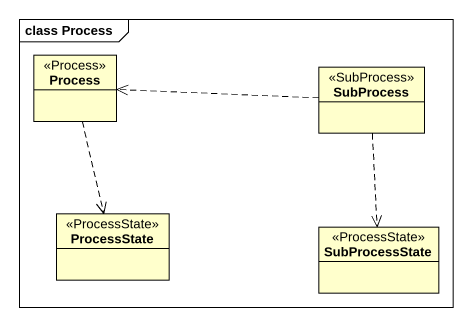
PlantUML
@startuml
mainframe class Process
hide circle
hide empty members
class "Process" as Process_ <<Process>>
class SubProcess <<SubProcess>>
class ProcessState <<ProcessState>>
class SubProcessState <<ProcessState>>
Process_ ..> ProcessState
SubProcess .left.> Process_
SubProcess ..> SubProcessState
@enduml
